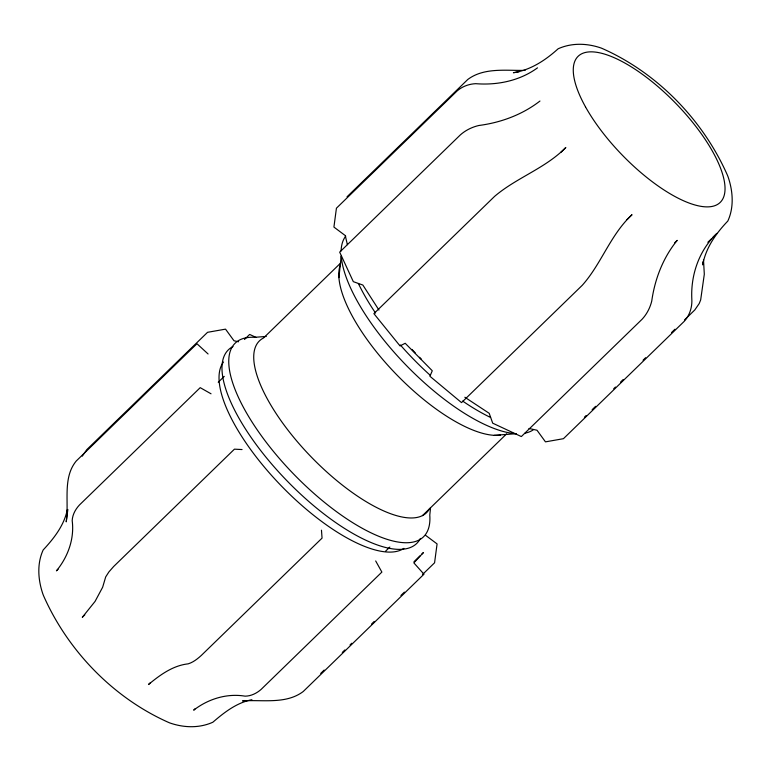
<?xml version="1.0" encoding="UTF-8"?>
<svg xmlns="http://www.w3.org/2000/svg" width="771" height="771" viewBox="0 0 771 771"><rect width="100%" height="100%" fill="white"/><g stroke="black" fill="none" stroke-linecap="round" stroke-linejoin="round"><path stroke-width="1.16" d="M338.922 277.608L341.216 255.933A135.06 49.334 45.8 0 0 407.29 366.418A135.06 49.334 45.8 0 0 515.279 433.63M430.507 508.224L429.784 515.067A135.06 49.334 45.8 0 1 295.756 476.218A135.06 49.334 45.8 0 1 254.69 337.303L266.284 336.445M67.858 509.496L66.219 521.861C69.197 502.046 62.384 477.962 76.194 461.058L196.952 343.721L208.083 353.985M703.142 261.504L702.689 264.877C705.812 247.732 716.047 233.353 727.834 221.026C734.204 207.168 732.942 190.986 728.065 176.819L727.381 175.104C703.104 120.218 657.904 73.418 603.009 48.833L601.264 48.081C587.251 43.195 571.87 42.627 558.156 48.766C545.444 60.244 530.699 70.055 513.419 72.715L519.182 71.703M67.376 509.486C64.147 525.408 53.951 538.37 43.166 549.974C36.796 563.832 38.058 580.014 42.935 594.181L43.619 595.896C67.896 650.782 113.096 697.582 167.991 722.167L169.736 722.919C183.749 727.805 199.13 728.373 212.844 722.234C224.284 712.375 236.697 702.68 251.895 699.702M82.285 456.162L86.795 449.638L207.553 332.311L225.537 329.14L233.989 340.763L238.586 341.775M347.027 196.798L467.785 79.471C484.063 67.26 506.171 70.807 525.128 70.363M244.484 339.462L249.659 334.431L256.02 337.399M340.821 262.872L263.509 337.997A119.833 43.774 45.8 0 0 312.062 457.81A119.833 43.774 45.8 0 0 429.726 508.34M218.232 382.252L224.265 376.393M58.114 569.22L56.437 570.839C67.944 556.903 74.565 538.746 72.185 520.598C72.484 514.681 75.471 509.245 79.452 504.986L200.209 387.659L211.032 393.798M84.8 614.872L82.295 617.311L95.064 601.409L102.649 587.232L105.694 576.92L108.904 571.918L113.674 566.492L234.432 449.165L242.055 449.551M560.806 152.369L565.818 147.512C545.27 168.406 516.628 177.6 494.654 196.326L373.896 313.652L400.024 345.919L405.199 343.278L432.28 370.774L429.91 376.258L461.53 402.616L582.278 285.28C601.515 263.711 610.42 234.702 632.018 214.714L627.006 219.581M150.162 682.894L148.495 684.523C159.992 674.982 172.877 665.527 188.172 663.841C193.222 662.308 197.434 658.935 201.298 655.456L322.056 538.119L321.468 530.178M195.352 708.549L193.685 710.168C208.17 698.95 226.857 693.119 245.111 696.165C251.086 696.088 256.695 693.302 261.118 689.409L381.876 572.082L375.679 560.951M674.702 242.798L677.208 240.369C663.07 257.668 654.839 279.073 651.746 301.066C650.098 307.802 646.83 314.154 642.098 319.242L521.341 436.569L492.708 423.183L489.2 413.304L464.836 397.238M385.539 551.236L389.847 547.044M422.45 515.635L506.634 433.842M707.836 242.267L711.18 239.029M712.847 237.401L717.02 233.343C699.21 249.977 690.633 274.833 691.809 298.926C692.348 307.022 689.727 315.349 684.205 321.362L563.447 438.689L545.463 441.86L537.011 430.237L528.954 428.464M414.008 561.702L420.012 555.862M421.727 554.195L423.452 552.528L413.844 562.869L423.973 574.202L303.215 691.529C285.954 704.53 262.545 699.519 242.595 700.926L244.899 700.521M320.717 673.411L324.167 670.057M342.285 652.459L344.868 649.943M350.044 644.922L351.769 643.245M371.612 623.97L374.195 621.455M400.939 595.472L404.389 592.118M422.498 574.52L434.574 562.791L437.08 543.912L425.717 535.421M584.399 417.217L586.124 415.54M592.157 409.68L595.607 406.327M613.726 388.729L615.451 387.052M620.626 382.021L623.209 379.505M643.053 360.23L645.635 357.715M671.512 332.571L674.962 329.217M684.455 320.004L694.806 309.942L699.22 303.533L700.666 299.919L704.308 274.245L703.509 259.894M539.96 101.04C522.324 114.715 500.842 122.628 478.82 125.5C472.064 127.08 465.655 130.222 460.441 134.809L339.683 252.146L353.32 281.666L362.862 285.048L378.947 310.038M537.503 67.848C519.77 80.801 497.353 85.408 475.717 83.682C468.961 83.991 462.321 86.448 457.184 90.882L336.426 208.209L333.92 227.088L345.283 235.579L347.374 244.667M494.288 435.336L516.31 433.697M421.217 358.978A119.64 43.706 45.8 0 1 419.501 357.272M415.28 352.935A119.64 43.706 45.8 0 1 411.974 349.427M490.578 417.458A135.06 49.334 45.8 0 1 462.687 401.093M430.122 375.207A135.06 49.334 45.8 0 1 400.342 344.974M375.544 313.045A135.06 49.334 45.8 0 1 358.409 283.526M533.253 429.852A135.06 49.334 45.8 0 1 525.032 433.148M341.1 250.912A135.06 49.334 45.8 0 1 345.716 236.119M500.389 435.123A119.833 43.774 45.8 0 1 393.644 371.574A119.833 43.774 45.8 0 1 340.04 265.687M403.908 548.383A129.923 47.455 45.8 0 1 281.27 485.846A129.923 47.455 45.8 0 1 223.513 362.023M420.388 538.418A135.06 49.334 45.8 0 1 287.843 481.692A135.06 49.334 45.8 0 1 233.006 346.536M585.478 106.822A101.897 37.22 45.8 0 0 716.702 204.884A101.897 37.22 45.8 0 0 645.192 76.358A101.897 37.22 45.8 0 0 585.478 106.822"/></g></svg>
